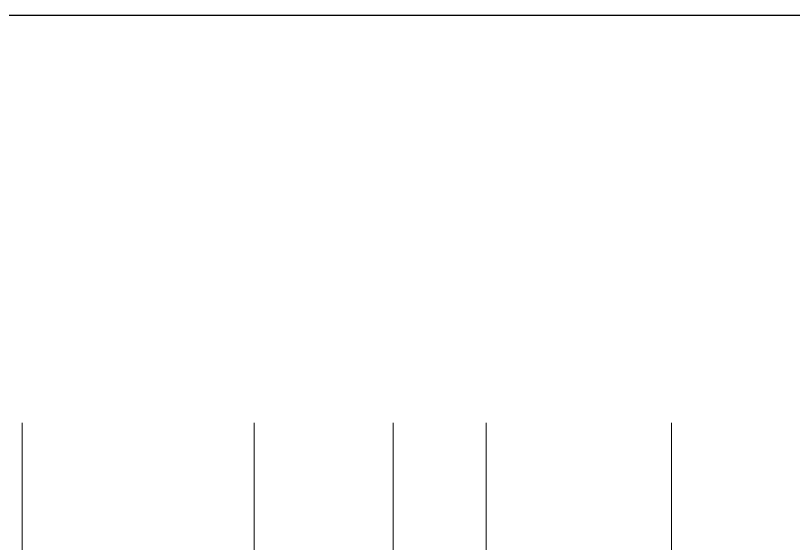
# Model space of a CAD drawing. Header units: millimetres. Extents: x -10163 to 1081624, y -5450 to 230390.
# Drawn here: x 311091 to 321154, y 80088 to 86920 of the extents above; entities that cross this region are included whole.
import ezdxf

# ---------------------------------------------------------------- set-up
doc = ezdxf.new("R2010")
doc.units = ezdxf.units.MM
doc.linetypes.add('Штрих-пунктир', pattern=[24, 20, -1.5, 1, -1.5])
doc.layers.add('Анкеровка', color=30, linetype='Continuous')
doc.layers.add('Оси 2', color=253, linetype='Continuous')

msp = doc.modelspace()

# ---------------------------------------------------------------- linework, layer by layer
at = {"layer": 'Анкеровка'}
msp.add_lwpolyline([(298560, 44700), (350980, 44700), (350980, 86920), (298560, 86920)], close=True, dxfattribs=at)
at = {"layer": 'Оси 2', "linetype": 'Штрих-пунктир', "lineweight": 9}
for p, q in [((311177.304, 52995.078), (311177.304, 81646.76)), ((314177.304, 52995.078), (314177.304, 81646.76)), ((315977.304, 52995.078), (315977.304, 81646.76)), ((317177.304, 52995.078), (317177.304, 81646.76)), ((319577.304, 52995.078), (319577.304, 81646.76)), ((311177.304, 52995.078), (311177.304, 81596.76)), ((314177.304, 52995.078), (314177.304, 81596.76)), ((315977.304, 52995.078), (315977.304, 81596.76)), ((317177.304, 52995.078), (317177.304, 81596.76)), ((319577.304, 52995.078), (319577.304, 81596.76))]:
    msp.add_line(p, q, dxfattribs=at)

doc.saveas('drawing.dxf')
